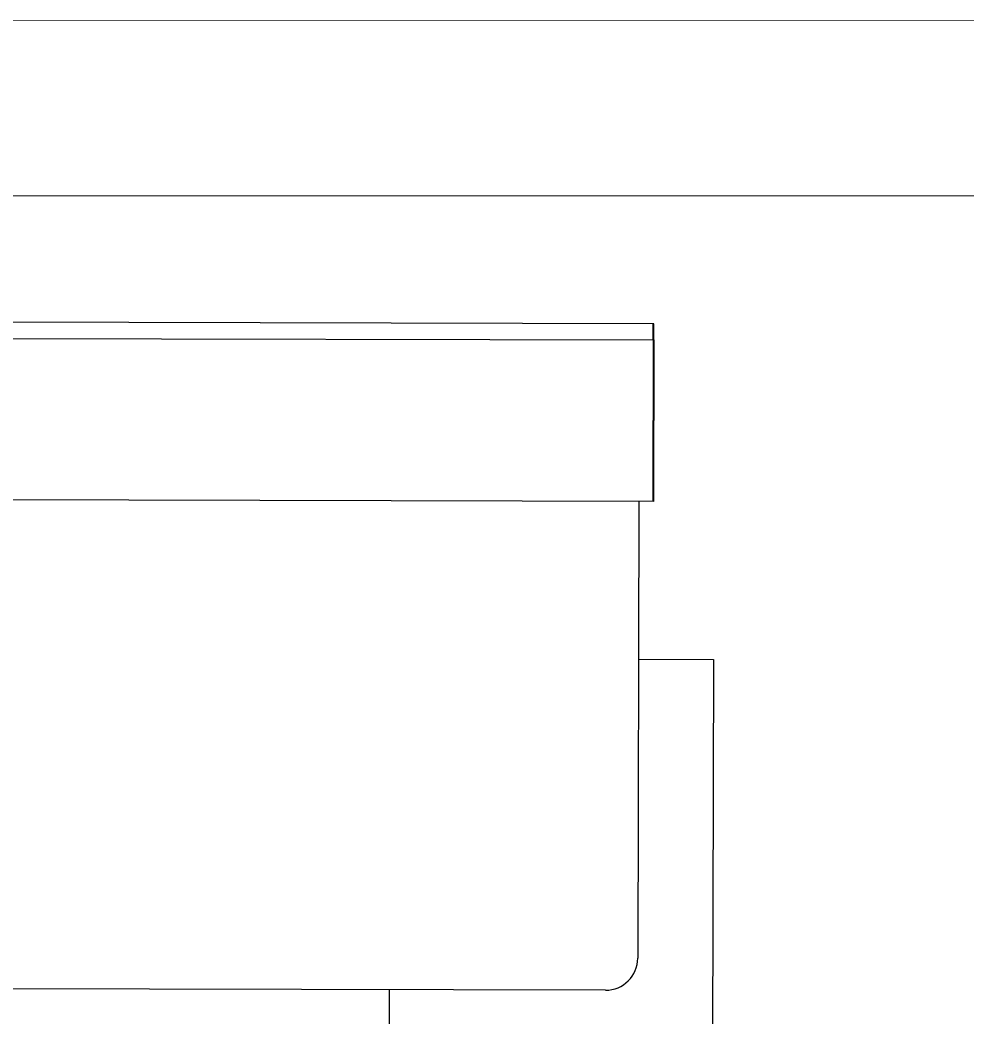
# Paper-space layout 'office1 floor1' of a CAD drawing. Header units: inches. Extents: x 0.3 to 10.8, y 1.4 to 4.2.
# Drawn here: x 3.2458 to 3.4891, y 2.8028 to 3.0591 of the extents above; entities that cross this region are included whole.
import ezdxf

# ---------------------------------------------------------------- set-up
doc = ezdxf.new("R2010")
doc.units = ezdxf.units.IN
doc.header["$MEASUREMENT"] = 0
doc.layers.get('0').update_dxf_attribs({"lineweight": 0})
doc.layers.add('WALL 1 100', color=250, linetype='Continuous', lineweight=9)
doc.layers.add('провода', color=1, linetype='Continuous', lineweight=5)

psp = doc.layouts.new('office1 floor1')

# ---------------------------------------------------------------- linework, layer by layer
at = {"color": 7, "linetype": 'ByBlock', "lineweight": -2}
for p, q in [((3.40872, 2.98097), (3.20116, 2.98147)), ((3.40852, 2.9769), (3.40853, 2.98105)), ((3.40858, 2.97683), (3.40859, 2.98098)), ((3.40871, 2.97682), (3.40872, 2.98097)), ((3.20115, 2.97732), (3.40871, 2.97682)), ((3.40852, 2.9769), (3.40841, 2.93539)), ((3.40858, 2.97683), (3.40848, 2.93531)), ((3.40871, 2.97682), (3.4086, 2.93531)), ((3.4086, 2.93531), (3.20105, 2.93581)), ((3.40485, 2.93532), (3.40457, 2.81798)), ((3.40475, 2.89479), (3.424, 2.89474)), ((3.424, 2.89474), (3.42375, 2.79097)), ((3.39624, 2.8097), (3.08076, 2.81046)), ((3.34072, 2.79117), (3.34077, 2.80983))]:
    psp.add_line(p, q, dxfattribs=at)
psp.add_arc((3.39626, 2.818), 0.0083, 269.8612, 359.8612, dxfattribs=at)
at = {"layer": 'WALL 1 100', "color": 0}
psp.add_line((0.31925, 3.01385), (3.91924, 3.01385), dxfattribs=at)
at = {"layer": 'провода', "color": 1}
psp.add_line((3.74355, 3.05905), (0.29882, 3.05824), dxfattribs=at)

doc.saveas('drawing.dxf')
